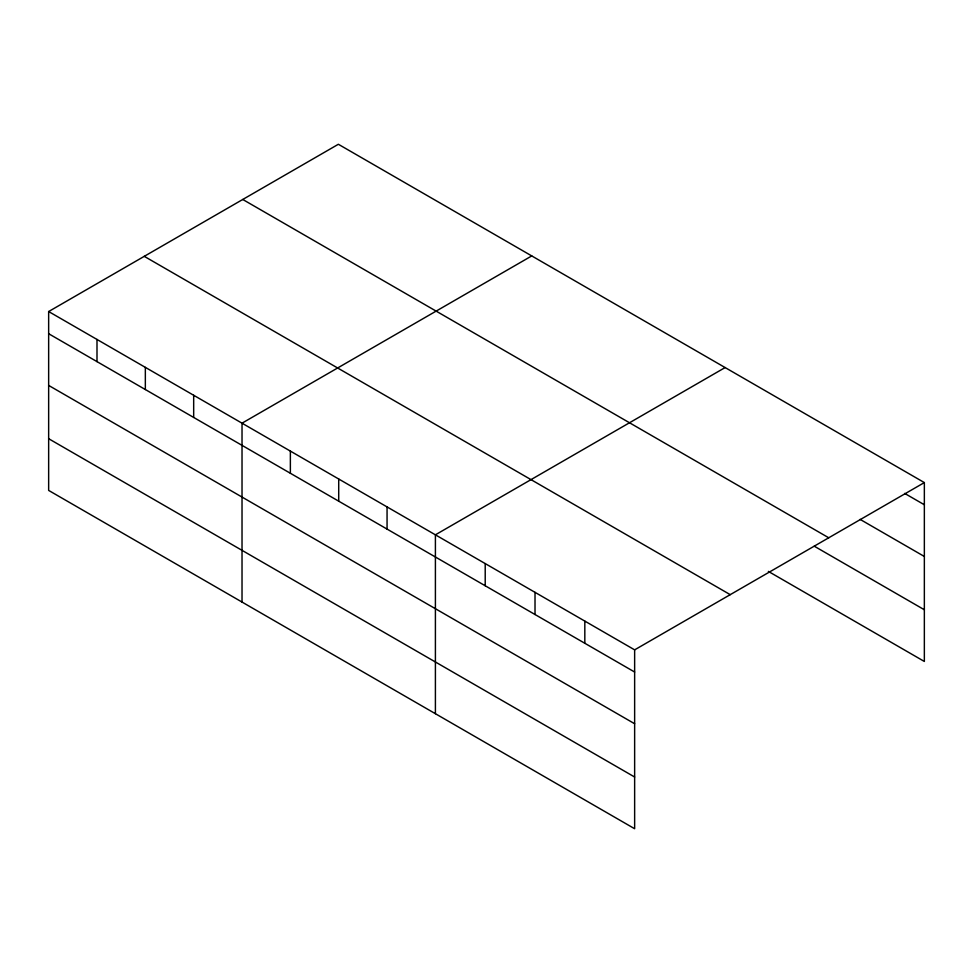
<?xml version="1.0" encoding="UTF-8"?>
<svg xmlns="http://www.w3.org/2000/svg" width="973" height="973" viewBox="0 0 973 973"><rect width="100%" height="100%" fill="white"/><g stroke="black" fill="none" stroke-linecap="round" stroke-linejoin="round"><path stroke-width="1.46" d="M634.639 723.742L634.639 649.855L48.65 311.542L48.65 490.416L634.639 828.728L634.639 723.742L48.65 385.417M768.366 571.406L924.35 661.458L924.35 482.584L338.361 144.272L48.65 311.542M531.745 255.923L242.022 423.182L242.022 602.056M725.116 367.563L435.405 534.822L435.405 713.695M634.639 649.855L924.35 482.584M904.683 493.408L924.35 504.756M860.12 519.387L924.35 556.471M242.763 199.477L828.741 537.789M814.243 546.181L924.35 609.755M144.259 256.337L730.236 594.661M48.65 333.715L634.639 672.027M48.65 438.701L634.639 777.013M584.822 621.102L584.822 643.262M535.016 592.338L535.016 614.51M485.211 563.586L485.211 585.758M387.059 506.921L387.059 529.081M338.713 479.008L338.713 501.18M290.368 451.095L290.368 473.267M193.676 395.269L193.676 417.441M145.342 367.356L145.342 389.528M96.996 339.455L96.996 361.615"/></g></svg>
